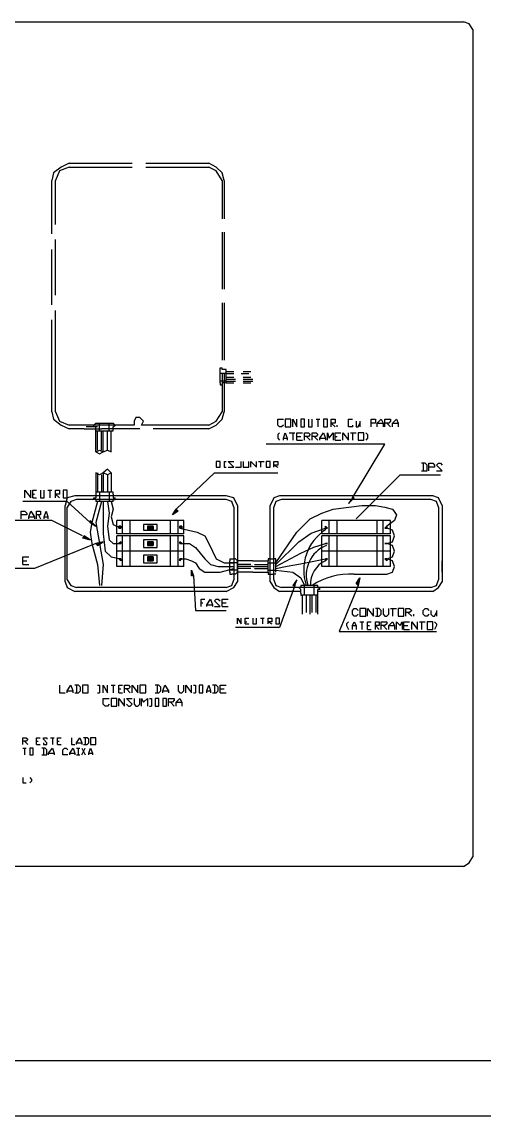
# Model space of a CAD drawing. Header units: millimetres. Extents: x 3453 to 3750, y 2320 to 2530.
# Drawn here: x 3563 to 3621.6, y 2320.1 to 2458.8 of the extents above; entities that cross this region are included whole.
import ezdxf

# ---------------------------------------------------------------- set-up
doc = ezdxf.new("R2010")
doc.units = ezdxf.units.MM

msp = doc.modelspace()

# ---------------------------------------------------------------- hatches: boundary and pattern name
at = {"true_color": 0x000007}
for points in [[(3604.89, 2398.46), (3604.41, 2397.74), (3605.13, 2398.46)], [(3582.8, 2396.78), (3582.08, 2396.3), (3582.56, 2397.01)], [(3571.65, 2395.33), (3572.37, 2394.85), (3571.65, 2395.57)], [(3575.53, 2394.85), (3575.3, 2394.85), (3575.3, 2394.6)], [(3575.53, 2394.85), (3575.53, 2394.6), (3575.3, 2394.6)], [(3579.66, 2394.85), (3578.93, 2394.85), (3578.93, 2394.36)], [(3579.66, 2394.85), (3579.66, 2394.36), (3578.93, 2394.36)], [(3583.28, 2394.85), (3583.04, 2394.85), (3583.04, 2394.6)], [(3583.28, 2394.85), (3583.28, 2394.6), (3583.04, 2394.6)], [(3601.73, 2394.6), (3601.48, 2394.85), (3601.48, 2394.6)], [(3609.26, 2394.85), (3609.26, 2394.6), (3609.01, 2394.6)], [(3570.68, 2393.4), (3571.65, 2393.13), (3570.92, 2393.63)], [(3572.61, 2392.4), (3573.33, 2392.88), (3572.37, 2392.65)], [(3575.53, 2392.88), (3575.53, 2392.65), (3575.3, 2392.65)], [(3579.66, 2392.88), (3578.93, 2392.88), (3578.93, 2392.4)], [(3579.66, 2392.88), (3579.66, 2392.4), (3578.93, 2392.4)], [(3583.28, 2392.65), (3583.04, 2392.88), (3583.04, 2392.65)], [(3575.53, 2390.72), (3575.53, 2390.48), (3575.3, 2390.72)], [(3579.66, 2390.96), (3578.93, 2390.96), (3578.93, 2390.48)], [(3579.66, 2390.96), (3579.66, 2390.48), (3578.93, 2390.48)], [(3583.28, 2390.72), (3583.04, 2390.72), (3583.04, 2390.48)], [(3601.73, 2390.72), (3601.48, 2390.72), (3601.48, 2390.48)], [(3609.26, 2390.72), (3609.26, 2390.48), (3609.01, 2390.72)], [(3584.51, 2388.55), (3584.51, 2389.27), (3584.75, 2388.55)], [(3568.73, 2388.03), (3568.69, 2388.03), (3568.69, 2388.01), (3568.73, 2388.01)], [(3590.3, 2387.8), (3590.27, 2387.8), (3590.27, 2387.76), (3590.3, 2387.76)], [(3594.91, 2388.03), (3594.89, 2388.03), (3594.89, 2388.01), (3594.91, 2388.01)], [(3597.59, 2387.34), (3597.86, 2388.07), (3597.36, 2387.34)], [(3605.36, 2387.58), (3605.85, 2388.3), (3605.61, 2387.34)], [(3616.28, 2387.8), (3616.25, 2387.8), (3616.25, 2387.76), (3616.28, 2387.76)]]:
    msp.add_hatch(color=7, dxfattribs=at).paths.add_polyline_path(points)

# ---------------------------------------------------------------- linework, layer by layer
msp.add_line((3605.11, 2388.78), (3609.26, 2388.78))
at = {"ltscale": 3}
for p, q in [((3743, 2327.07), (3478, 2327.07)), ((3750, 2320.07), (3453, 2320.07))]:
    msp.add_line(p, q, dxfattribs=at)
at = {"color": 7, "linetype": 'Continuous', "lineweight": -2, "true_color": 0x000007}
for points in [[(3481.62, 2458.8), (3618.96, 2458.8), (3618.96, 2458.8)], [(3620.16, 2457.83), (3619.68, 2458.56), (3618.96, 2458.8)], [(3620.16, 2457.83), (3620.16, 2352.93), (3620.16, 2352.93)], [(3569, 2440.87), (3568, 2440.38), (3567.03, 2439.66), (3566.8, 2438.7)], [(3569, 2440.38), (3567.76, 2439.9), (3567.28, 2438.7)], [(3569, 2440.87), (3576.98, 2440.87), (3576.98, 2440.87)], [(3569, 2440.38), (3576.98, 2440.38), (3576.98, 2440.38)], [(3578.7, 2440.87), (3586.68, 2440.87), (3586.68, 2440.87)], [(3578.7, 2440.38), (3586.68, 2440.38), (3586.68, 2440.38)], [(3588.65, 2438.7), (3588.4, 2439.66), (3587.65, 2440.38), (3586.68, 2440.87)], [(3588.4, 2438.7), (3587.65, 2439.9), (3586.68, 2440.38)], [(3566.8, 2431.92), (3566.8, 2438.7), (3566.8, 2438.7)], [(3567.28, 2433.12), (3567.28, 2438.7), (3567.28, 2438.7)], [(3588.4, 2438.7), (3588.4, 2433.84), (3588.4, 2433.84)], [(3588.65, 2438.7), (3588.65, 2433.84), (3588.65, 2433.84)], [(3588.4, 2432.15), (3588.4, 2424.89), (3588.4, 2424.89)], [(3588.65, 2432.15), (3588.65, 2424.89), (3588.65, 2424.89)], [(3567.28, 2424.14), (3567.28, 2431.19), (3567.28, 2431.19)], [(3566.8, 2422.94), (3566.8, 2429.95), (3566.8, 2429.95)], [(3567.28, 2416.64), (3567.28, 2422.21), (3567.28, 2422.21)], [(3588.4, 2423.17), (3588.4, 2415.91), (3588.4, 2415.91)], [(3588.65, 2423.17), (3588.65, 2415.91), (3588.65, 2415.91)], [(3566.8, 2414.22), (3566.8, 2421.01), (3566.8, 2421.01)], [(3567.28, 2409.37), (3567.28, 2416.64), (3567.28, 2416.64)], [(3566.8, 2409.37), (3566.8, 2414.22), (3566.8, 2414.22)], [(3588.13, 2414.71), (3588.13, 2414.94), (3588.13, 2414.94)], [(3588.13, 2414.94), (3588.4, 2414.94), (3588.4, 2414.94)], [(3588.13, 2413.02), (3588.13, 2414.71), (3588.13, 2414.71)], [(3588.88, 2414.22), (3588.13, 2414.22), (3588.13, 2414.22)], [(3588.4, 2414.71), (3588.4, 2414.94), (3588.4, 2414.94)], [(3588.88, 2414.71), (3588.4, 2414.71), (3588.4, 2414.71)], [(3588.4, 2414.22), (3588.4, 2409.37), (3588.4, 2409.37)], [(3588.65, 2414.22), (3588.65, 2409.37), (3588.65, 2409.37)], [(3588.88, 2413.02), (3588.88, 2414.71), (3588.88, 2414.71)], [(3588.88, 2414.46), (3589.85, 2414.46), (3589.85, 2414.46)], [(3588.88, 2414.46), (3589.85, 2414.46), (3589.85, 2414.46)], [(3588.88, 2414.22), (3589.85, 2414.22), (3589.85, 2414.22)], [(3590.81, 2414.22), (3591.78, 2414.22), (3591.78, 2414.22)], [(3591.05, 2414.46), (3592.01, 2414.46), (3592.01, 2414.46)], [(3591.05, 2414.46), (3591.78, 2414.46), (3591.78, 2414.46)], [(3588.88, 2413.26), (3588.13, 2413.26), (3588.13, 2413.26)], [(3588.13, 2413.02), (3588.13, 2412.78), (3588.13, 2412.78)], [(3588.13, 2412.78), (3588.4, 2412.78), (3588.4, 2412.78)], [(3588.4, 2413.02), (3588.4, 2412.78), (3588.4, 2412.78)], [(3588.88, 2413.02), (3588.4, 2413.02), (3588.4, 2413.02)], [(3588.88, 2413.74), (3589.85, 2413.74), (3589.85, 2413.74)], [(3588.88, 2413.49), (3590.1, 2413.49), (3590.1, 2413.49)], [(3588.88, 2413.26), (3590.1, 2413.26), (3590.1, 2413.26)], [(3588.88, 2413.02), (3589.85, 2413.02), (3589.85, 2413.02)], [(3591.05, 2413.74), (3592.01, 2413.74), (3592.01, 2413.74)], [(3591.05, 2413.49), (3592.26, 2413.49), (3592.26, 2413.49)], [(3591.05, 2413.26), (3592.26, 2413.26), (3592.26, 2413.26)], [(3591.05, 2413.02), (3592.01, 2413.02), (3592.01, 2413.02)], [(3566.8, 2409.37), (3567.03, 2408.41), (3568, 2407.68), (3569, 2407.2)], [(3567.28, 2409.37), (3567.76, 2408.16), (3569, 2407.68)], [(3578.18, 2407.68), (3578.43, 2408.16), (3577.95, 2408.64), (3577.46, 2408.64), (3577.22, 2408.16), (3577.22, 2407.68)], [(3586.68, 2407.2), (3587.65, 2407.68), (3588.4, 2408.41), (3588.65, 2409.37)], [(3586.68, 2407.68), (3587.65, 2408.16), (3588.4, 2409.37)], [(3596.15, 2407.68), (3595.91, 2407.44), (3595.66, 2407.44), (3595.43, 2407.68), (3595.43, 2408.41), (3596.15, 2408.41)], [(3597.36, 2407.44), (3597.36, 2408.41), (3597.86, 2407.44), (3597.86, 2408.41)], [(3598.35, 2407.44), (3598.83, 2407.44), (3598.83, 2408.41), (3598.35, 2408.41)], [(3598.35, 2408.41), (3598.35, 2407.44), (3598.35, 2407.44)], [(3599.31, 2408.41), (3599.31, 2407.44), (3599.8, 2407.44), (3599.8, 2408.41)], [(3600.28, 2408.41), (3600.76, 2408.41), (3600.76, 2408.41)], [(3600.51, 2408.41), (3600.51, 2407.44), (3600.51, 2407.44)], [(3602.21, 2407.44), (3602.21, 2408.41), (3602.72, 2408.41), (3602.72, 2407.93), (3602.21, 2407.93)], [(3604.89, 2407.68), (3604.89, 2407.44), (3604.41, 2407.44), (3604.41, 2408.41), (3604.89, 2408.41)], [(3607.29, 2407.44), (3607.29, 2408.41), (3607.81, 2408.41), (3607.81, 2407.93), (3607.29, 2407.93)], [(3608.05, 2407.44), (3608.05, 2407.93), (3608.53, 2408.41), (3608.78, 2407.93), (3608.78, 2407.44)], [(3609.01, 2407.44), (3609.01, 2408.41), (3609.74, 2408.41), (3609.74, 2408.16), (3609.5, 2407.93), (3609.01, 2407.93)], [(3609.98, 2407.44), (3609.98, 2407.93), (3610.46, 2408.41), (3610.71, 2407.93), (3610.71, 2407.44)], [(3577.22, 2407.68), (3569, 2407.68), (3569, 2407.68)], [(3570.92, 2407.2), (3569, 2407.2), (3569, 2407.2)], [(3570.92, 2407.2), (3573.1, 2407.2), (3573.1, 2407.2)], [(3572.61, 2407.44), (3571.16, 2407.44), (3571.16, 2407.44)], [(3572.37, 2407.93), (3572.13, 2407.68), (3572.13, 2407.68)], [(3572.13, 2407.68), (3572.13, 2407.69), (3572.13, 2407.69)], [(3572.13, 2407.44), (3572.13, 2407.68), (3572.13, 2407.68)], [(3572.37, 2407.44), (3572.13, 2407.44), (3572.13, 2407.44)], [(3572.37, 2407.93), (3574.57, 2407.93), (3574.57, 2407.93)], [(3572.37, 2406.96), (3572.37, 2407.44), (3572.37, 2407.44)], [(3572.37, 2404.28), (3572.37, 2406.96), (3572.37, 2406.96)], [(3572.37, 2406.96), (3574.33, 2406.96), (3574.33, 2406.96)], [(3572.61, 2404.52), (3572.61, 2406.96), (3572.61, 2406.96)], [(3572.85, 2406.96), (3572.85, 2407.93), (3572.85, 2407.93)], [(3577.95, 2407.2), (3573.1, 2407.2), (3573.1, 2407.2)], [(3573.1, 2404.52), (3573.1, 2406.96), (3573.1, 2406.96)], [(3573.33, 2404.28), (3573.33, 2406.96), (3573.33, 2406.96)], [(3573.85, 2404.52), (3573.85, 2406.96), (3573.85, 2406.96)], [(3574.08, 2406.96), (3574.08, 2407.93), (3574.08, 2407.93)], [(3574.33, 2404.28), (3574.33, 2406.96), (3574.33, 2406.96)], [(3574.33, 2404.52), (3574.33, 2406.96), (3574.33, 2406.96)], [(3574.33, 2406.96), (3574.57, 2406.96), (3574.57, 2406.96)], [(3574.57, 2407.93), (3574.81, 2407.68), (3574.81, 2407.68)], [(3574.57, 2407.44), (3574.81, 2407.68), (3574.81, 2407.68)], [(3574.57, 2406.96), (3574.57, 2407.44), (3574.57, 2407.44)], [(3574.81, 2407.68), (3574.81, 2407.69), (3574.81, 2407.69)], [(3586.68, 2407.68), (3578.18, 2407.68), (3578.18, 2407.68)], [(3584.51, 2407.2), (3579.66, 2407.2), (3579.66, 2407.2)], [(3586.68, 2407.2), (3584.51, 2407.2), (3584.51, 2407.2)], [(3602.21, 2407.93), (3602.72, 2407.44), (3602.72, 2407.44)], [(3602.96, 2407.44), (3602.96, 2407.68), (3602.96, 2407.68)], [(3605.36, 2408.16), (3605.36, 2407.44), (3605.61, 2407.44), (3605.85, 2407.93)], [(3605.85, 2408.16), (3605.85, 2407.44), (3605.85, 2407.44)], [(3608.05, 2407.93), (3608.78, 2407.93), (3608.78, 2407.93)], [(3609.26, 2407.93), (3609.74, 2407.44), (3609.74, 2407.44)], [(3609.98, 2407.93), (3610.71, 2407.93), (3610.71, 2407.93)], [(3595.66, 2406.71), (3595.43, 2406.48), (3595.43, 2406), (3595.66, 2405.76)], [(3596.15, 2405.76), (3596.15, 2406), (3596.39, 2406.71), (3596.63, 2406), (3596.63, 2405.76)], [(3596.15, 2406), (3596.63, 2406), (3596.63, 2406)], [(3596.88, 2406.71), (3597.59, 2406.71), (3597.59, 2406.71)], [(3597.36, 2406.71), (3597.36, 2405.76), (3597.36, 2405.76)], [(3597.86, 2405.76), (3597.86, 2406.71), (3598.58, 2406.71)], [(3597.86, 2406.24), (3598.35, 2406.24), (3598.35, 2406.24)], [(3597.86, 2405.76), (3598.58, 2405.76), (3598.58, 2405.76)], [(3598.83, 2405.76), (3598.83, 2406.71), (3599.31, 2406.71), (3599.55, 2406.48), (3599.56, 2406.48), (3599.31, 2406.24), (3598.83, 2406.24)], [(3599.07, 2406.24), (3599.55, 2405.76), (3599.55, 2405.76)], [(3599.8, 2405.76), (3599.8, 2406.71), (3600.28, 2406.71), (3600.51, 2406.48), (3600.51, 2406.48), (3600.28, 2406.24), (3599.8, 2406.24)], [(3600.03, 2406.24), (3600.51, 2405.76), (3600.51, 2405.76)], [(3600.76, 2405.76), (3600.76, 2406), (3601.24, 2406.71), (3601.48, 2406), (3601.48, 2405.76)], [(3600.76, 2406), (3601.48, 2406), (3601.48, 2406)], [(3601.73, 2405.76), (3601.73, 2406.71), (3601.96, 2406), (3602.44, 2406.71), (3602.44, 2405.76)], [(3602.72, 2405.76), (3602.72, 2406.71), (3603.44, 2406.71)], [(3602.72, 2406.24), (3602.96, 2406.24), (3602.96, 2406.24)], [(3602.72, 2405.76), (3603.44, 2405.76), (3603.44, 2405.76)], [(3603.68, 2405.76), (3603.68, 2406.71), (3604.41, 2405.76), (3604.41, 2406.71)], [(3604.65, 2406.71), (3605.36, 2406.71), (3605.36, 2406.71)], [(3604.89, 2406.71), (3604.89, 2405.76), (3604.89, 2405.76)], [(3606.58, 2406.71), (3606.81, 2406.48), (3606.81, 2406), (3606.58, 2405.76)], [(3572.37, 2404.28), (3572.85, 2404.52), (3573.33, 2404.28)], [(3572.37, 2404.28), (3572.85, 2404.04), (3573.33, 2404.28)], [(3573.33, 2404.28), (3573.85, 2404.52), (3574.33, 2404.28)], [(3604.89, 2398.46), (3609.01, 2405.24), (3593.98, 2405.24)], [(3587.65, 2402.35), (3588.13, 2402.35), (3588.13, 2403.08), (3587.65, 2403.08)], [(3587.65, 2403.08), (3587.65, 2402.35), (3587.65, 2402.35)], [(3588.65, 2403.08), (3588.88, 2403.08), (3588.88, 2403.08)], [(3588.65, 2403.08), (3588.65, 2402.35), (3588.65, 2402.35)], [(3589.13, 2402.35), (3589.85, 2402.35), (3589.13, 2403.08), (3589.85, 2403.08)], [(3590.1, 2402.35), (3590.81, 2402.35), (3590.81, 2403.08)], [(3591.05, 2403.08), (3591.05, 2402.35), (3591.78, 2402.35), (3591.78, 2403.08)], [(3592.01, 2402.35), (3592.01, 2403.08), (3592.74, 2402.35), (3592.74, 2403.08)], [(3593.01, 2403.08), (3593.73, 2403.08), (3593.73, 2403.08)], [(3593.25, 2403.08), (3593.25, 2402.35), (3593.25, 2402.35)], [(3594.95, 2402.35), (3594.95, 2403.08), (3595.43, 2403.08), (3595.43, 2402.59), (3594.95, 2402.59)], [(3613.63, 2401.86), (3614.35, 2401.86), (3614.35, 2402.59), (3614.11, 2402.83), (3613.63, 2402.83)], [(3613.86, 2402.83), (3613.86, 2401.86), (3613.86, 2401.86)], [(3614.59, 2401.86), (3614.59, 2402.83), (3615.08, 2402.83), (3615.31, 2402.59), (3615.31, 2402.35), (3614.59, 2402.35)], [(3615.56, 2401.86), (3616.28, 2401.86), (3615.56, 2402.59), (3615.79, 2402.83), (3616.04, 2402.83), (3616.28, 2402.59)], [(3572.37, 2401.63), (3572.37, 2399.18), (3572.37, 2399.18)], [(3573.33, 2401.63), (3572.85, 2401.38), (3572.37, 2401.63)], [(3572.61, 2401.63), (3572.61, 2399.18), (3572.61, 2399.18)], [(3573.1, 2401.38), (3573.1, 2399.18), (3573.1, 2399.18)], [(3574.33, 2401.63), (3573.85, 2402.11), (3573.33, 2401.63)], [(3573.33, 2401.63), (3573.33, 2399.18), (3573.33, 2399.18)], [(3574.33, 2401.63), (3573.85, 2401.38), (3573.33, 2401.63)], [(3573.85, 2401.38), (3573.85, 2399.18), (3573.85, 2399.18)], [(3574.33, 2401.63), (3574.33, 2399.18), (3574.33, 2399.18)], [(3574.33, 2401.63), (3574.33, 2399.18), (3574.33, 2399.18)], [(3582.56, 2397.01), (3587.41, 2401.63), (3595.43, 2401.63)], [(3588.65, 2402.35), (3588.88, 2402.35), (3588.88, 2402.35)], [(3594.95, 2402.59), (3595.43, 2402.35), (3595.43, 2402.35)], [(3606.09, 2396.53), (3610.94, 2401.38), (3616.04, 2401.38)], [(3563.38, 2398.46), (3563.38, 2399.43), (3564.14, 2398.46), (3564.14, 2399.43)], [(3564.38, 2398.46), (3564.38, 2399.43), (3564.87, 2399.43)], [(3564.38, 2398.94), (3564.62, 2398.94), (3564.62, 2398.94)], [(3565.35, 2399.43), (3565.35, 2398.46), (3565.83, 2398.46), (3565.83, 2399.43)], [(3566.31, 2399.43), (3566.8, 2399.43), (3566.8, 2399.43)], [(3566.55, 2399.43), (3566.55, 2398.46), (3566.55, 2398.46)], [(3567.28, 2398.46), (3567.28, 2399.43), (3567.76, 2399.43), (3567.76, 2399.18), (3567.76, 2398.94), (3567.28, 2398.94)], [(3567.28, 2398.94), (3567.76, 2398.46), (3567.76, 2398.46)], [(3569.72, 2398.71), (3568.73, 2398.46), (3568.48, 2397.5)], [(3588.88, 2398.71), (3569.72, 2398.71), (3569.72, 2398.71)], [(3574.33, 2399.18), (3572.37, 2399.18), (3572.37, 2399.18)], [(3572.37, 2399.18), (3572.37, 2398.94), (3572.37, 2398.94)], [(3572.37, 2398.94), (3572.37, 2398.46), (3572.37, 2398.46)], [(3572.85, 2399.18), (3572.85, 2397.98), (3572.85, 2397.98)], [(3574.08, 2399.18), (3574.08, 2397.98), (3574.08, 2397.98)], [(3574.57, 2398.94), (3574.57, 2399.18), (3574.33, 2399.18)], [(3574.57, 2398.94), (3574.57, 2398.46), (3574.57, 2398.46)], [(3590.33, 2397.5), (3589.85, 2398.46), (3588.88, 2398.71)], [(3595.66, 2398.71), (3594.95, 2398.46), (3594.46, 2397.5)], [(3615.08, 2398.71), (3595.66, 2398.71), (3595.66, 2398.71)], [(3616.28, 2397.5), (3615.79, 2398.46), (3615.08, 2398.71)], [(3571.65, 2395.33), (3568.73, 2397.98), (3563.15, 2397.98)], [(3564.38, 2398.46), (3564.87, 2398.46), (3564.87, 2398.46)], [(3568.48, 2387.82), (3568.48, 2397.5), (3568.48, 2397.5)], [(3569.95, 2398.23), (3569.23, 2397.98), (3568.73, 2397.26)], [(3568.73, 2388.07), (3568.73, 2397.26), (3568.73, 2397.26)], [(3588.88, 2398.23), (3569.95, 2398.23), (3569.95, 2398.23)], [(3572.61, 2397.98), (3571.88, 2395.33), (3571.65, 2394.12), (3571.88, 2392.65), (3572.61, 2390), (3572.85, 2387.34)], [(3572.13, 2398.23), (3572.13, 2398.46), (3572.13, 2398.46)], [(3572.13, 2398.46), (3572.37, 2398.46), (3572.37, 2398.46)], [(3572.37, 2398.23), (3572.13, 2398.23), (3572.13, 2398.23)], [(3572.37, 2398.23), (3572.37, 2397.98), (3572.37, 2397.98)], [(3573.1, 2397.98), (3572.37, 2395.33), (3572.85, 2392.65), (3573.33, 2390), (3573.1, 2387.34)], [(3574.57, 2397.98), (3572.37, 2397.98), (3572.37, 2397.98)], [(3573.33, 2397.98), (3573.33, 2393.88), (3573.58, 2391.68), (3574.33, 2390.96), (3575.53, 2390.72)], [(3573.85, 2397.98), (3574.08, 2396.53), (3573.85, 2394.85), (3574.08, 2393.13), (3574.57, 2392.65), (3575.53, 2392.65)], [(3574.33, 2397.98), (3574.57, 2397.01), (3574.33, 2396.05), (3574.57, 2395.08), (3575.53, 2394.6)], [(3574.57, 2398.46), (3574.81, 2398.46), (3574.81, 2398.46)], [(3574.57, 2398.23), (3574.81, 2398.23), (3574.81, 2398.23)], [(3574.57, 2397.98), (3574.57, 2398.23), (3574.57, 2398.23)], [(3574.81, 2398.23), (3574.81, 2398.46), (3574.81, 2398.46)], [(3589.85, 2397.26), (3589.61, 2397.98), (3588.88, 2398.23)], [(3589.85, 2397.26), (3589.85, 2388.07), (3589.85, 2388.07)], [(3590.33, 2397.5), (3590.33, 2387.82), (3590.33, 2387.82)], [(3594.46, 2387.82), (3594.46, 2397.5), (3594.46, 2397.5)], [(3595.91, 2398.23), (3595.18, 2397.98), (3594.95, 2397.26)], [(3594.95, 2388.07), (3594.95, 2397.26), (3594.95, 2397.26)], [(3595.18, 2390.23), (3597.86, 2394.12), (3599.55, 2395.81), (3601, 2396.53), (3602.44, 2397.01), (3606.09, 2397.5), (3607.81, 2397.5), (3609.01, 2397.26), (3609.98, 2397.01), (3610.46, 2396.3), (3610.23, 2395.57), (3609.26, 2394.85)], [(3614.83, 2398.23), (3595.91, 2398.23), (3595.91, 2398.23)], [(3615.79, 2397.26), (3615.56, 2397.98), (3614.83, 2398.23)], [(3615.79, 2397.26), (3615.79, 2388.07), (3615.79, 2388.07)], [(3616.28, 2397.5), (3616.28, 2387.82), (3616.28, 2387.82)], [(3562.9, 2395.81), (3562.9, 2396.78), (3563.38, 2396.78), (3563.63, 2396.53), (3563.63, 2396.3), (3562.9, 2396.3)], [(3563.87, 2395.81), (3563.87, 2396.05), (3564.14, 2396.78), (3564.62, 2396.05), (3564.62, 2395.81)], [(3563.87, 2396.05), (3564.62, 2396.05), (3564.62, 2396.05)], [(3564.87, 2395.81), (3564.87, 2396.78), (3565.35, 2396.78), (3565.35, 2396.3), (3564.87, 2396.3)], [(3565.1, 2396.3), (3565.35, 2395.81), (3565.35, 2395.81)], [(3565.83, 2395.81), (3565.83, 2396.05), (3566.07, 2396.78), (3566.31, 2396.05), (3566.31, 2395.81)], [(3565.83, 2396.05), (3566.31, 2396.05), (3566.31, 2396.05)], [(3570.68, 2393.63), (3566.8, 2395.57), (3551.75, 2395.57)], [(3583.55, 2395.57), (3575.05, 2395.57), (3575.05, 2395.57)], [(3575.05, 2393.88), (3575.05, 2395.57), (3575.05, 2395.57)], [(3575.78, 2393.88), (3575.78, 2395.57), (3575.78, 2395.57)], [(3576.73, 2393.88), (3576.73, 2395.57), (3576.73, 2395.57)], [(3581.83, 2393.88), (3581.83, 2395.57), (3581.83, 2395.57)], [(3582.8, 2393.88), (3582.8, 2395.57), (3582.8, 2395.57)], [(3583.04, 2394.6), (3585.23, 2394.12), (3586.2, 2393.63), (3586.68, 2392.65), (3587.16, 2391.68), (3587.65, 2390.72), (3588.65, 2390.23), (3589.85, 2390.23)], [(3583.55, 2393.88), (3583.55, 2395.57), (3583.55, 2395.57)], [(3595.18, 2390), (3598.11, 2392.88), (3599.65, 2393.97), (3601.48, 2394.6)], [(3609.74, 2395.57), (3601, 2395.57), (3601, 2395.57)], [(3601, 2393.88), (3601, 2395.57), (3601, 2395.57)], [(3601.96, 2393.88), (3601.96, 2395.57), (3601.96, 2395.57)], [(3602.96, 2393.88), (3602.96, 2395.57), (3602.96, 2395.57)], [(3608.05, 2393.88), (3608.05, 2395.57), (3608.05, 2395.57)], [(3608.78, 2393.88), (3608.78, 2395.57), (3608.78, 2395.57)], [(3609.26, 2392.65), (3609.98, 2392.88), (3610.23, 2393.63), (3609.98, 2394.36), (3609.26, 2394.6)], [(3609.74, 2393.88), (3609.74, 2395.57), (3609.74, 2395.57)], [(3583.55, 2393.88), (3575.05, 2393.88), (3575.05, 2393.88)], [(3583.55, 2393.63), (3575.05, 2393.63), (3575.05, 2393.63)], [(3575.05, 2391.68), (3575.05, 2393.63), (3575.05, 2393.63)], [(3575.78, 2391.68), (3575.78, 2393.63), (3575.78, 2393.63)], [(3576.73, 2391.68), (3576.73, 2393.63), (3576.73, 2393.63)], [(3581.83, 2391.68), (3581.83, 2393.63), (3581.83, 2393.63)], [(3582.8, 2391.68), (3582.8, 2393.63), (3582.8, 2393.63)], [(3583.55, 2391.68), (3583.55, 2393.63), (3583.55, 2393.63)], [(3609.74, 2393.88), (3601, 2393.88), (3601, 2393.88)], [(3609.74, 2393.63), (3601, 2393.63), (3601, 2393.63)], [(3601, 2391.68), (3601, 2393.63), (3601, 2393.63)], [(3601.96, 2391.68), (3601.96, 2393.63), (3601.96, 2393.63)], [(3602.96, 2391.68), (3602.96, 2393.63), (3602.96, 2393.63)], [(3608.05, 2391.68), (3608.05, 2393.63), (3608.05, 2393.63)], [(3608.78, 2391.68), (3608.78, 2393.63), (3608.78, 2393.63)], [(3609.74, 2391.68), (3609.74, 2393.63), (3609.74, 2393.63)], [(3572.37, 2392.65), (3564.62, 2389.51), (3560.02, 2389.51)], [(3583.55, 2391.68), (3575.05, 2391.68), (3575.05, 2391.68)], [(3583.55, 2391.68), (3575.05, 2391.68), (3575.05, 2391.68)], [(3575.05, 2389.75), (3575.05, 2391.68), (3575.05, 2391.68)], [(3575.78, 2389.75), (3575.78, 2391.68), (3575.78, 2391.68)], [(3576.73, 2389.75), (3576.73, 2391.68), (3576.73, 2391.68)], [(3581.83, 2389.75), (3581.83, 2391.68), (3581.83, 2391.68)], [(3582.8, 2389.75), (3582.8, 2391.68), (3582.8, 2391.68)], [(3583.04, 2392.65), (3584.27, 2392.65), (3585, 2392.16), (3586.2, 2390.72), (3586.93, 2390), (3587.89, 2389.75), (3589.85, 2389.75)], [(3583.55, 2389.75), (3583.55, 2391.68), (3583.55, 2391.68)], [(3595.18, 2389.75), (3598.35, 2391.45), (3600, 2392.2), (3601.48, 2392.65)], [(3609.74, 2391.68), (3601, 2391.68), (3601, 2391.68)], [(3609.74, 2391.68), (3601, 2391.68), (3601, 2391.68)], [(3601, 2389.75), (3601, 2391.68), (3601, 2391.68)], [(3601.96, 2389.75), (3601.96, 2391.68), (3601.96, 2391.68)], [(3602.96, 2389.75), (3602.96, 2391.68), (3602.96, 2391.68)], [(3608.05, 2389.75), (3608.05, 2391.68), (3608.05, 2391.68)], [(3608.78, 2389.75), (3608.78, 2391.68), (3608.78, 2391.68)], [(3609.26, 2390.72), (3609.98, 2390.96), (3610.23, 2391.68), (3609.98, 2392.4), (3609.26, 2392.65)], [(3609.74, 2389.75), (3609.74, 2391.68), (3609.74, 2391.68)], [(3563.15, 2390), (3563.15, 2390.96), (3563.87, 2390.96)], [(3563.15, 2390.48), (3563.63, 2390.48), (3563.63, 2390.48)], [(3583.04, 2390.72), (3583.8, 2390.72), (3584.51, 2390.48), (3585, 2390.23), (3585.48, 2389.51), (3586.2, 2389.03), (3588.13, 2389.03), (3589.85, 2389.51)], [(3589.37, 2390.72), (3589.61, 2390.72), (3589.61, 2390.72)], [(3589.37, 2390.72), (3589.37, 2390.48), (3589.37, 2390.48)], [(3589.37, 2389.03), (3589.37, 2390.48), (3589.37, 2390.48)], [(3590.33, 2390.23), (3589.37, 2390.23), (3589.37, 2390.23)], [(3589.61, 2390.72), (3589.85, 2390.72), (3589.85, 2390.72)], [(3590.1, 2390.72), (3589.85, 2390.72), (3589.85, 2390.72)], [(3590.33, 2390.48), (3590.1, 2390.72), (3590.1, 2390.72)], [(3592.26, 2390.48), (3590.33, 2390.48), (3590.33, 2390.48)], [(3592.26, 2390.48), (3590.33, 2390.48), (3590.33, 2390.48)], [(3590.33, 2389.03), (3590.33, 2390.48), (3590.33, 2390.48)], [(3592.26, 2390.48), (3594.22, 2390.48), (3594.22, 2390.48)], [(3592.26, 2390.48), (3594.22, 2390.48), (3594.22, 2390.48)], [(3594.46, 2390.72), (3594.22, 2390.72), (3594.22, 2390.48)], [(3594.22, 2389.03), (3594.22, 2390.48), (3594.22, 2390.48)], [(3594.22, 2390.23), (3595.18, 2390.23), (3595.18, 2390.23)], [(3594.46, 2390.72), (3594.7, 2390.72), (3594.7, 2390.72)], [(3594.7, 2390.72), (3594.95, 2390.72), (3594.95, 2390.72)], [(3595.18, 2390.72), (3594.95, 2390.72), (3594.95, 2390.72)], [(3595.18, 2390.48), (3595.18, 2390.72), (3595.18, 2390.72)], [(3595.18, 2389.51), (3596.63, 2389.81), (3598.32, 2390.08), (3601.48, 2390.72)], [(3595.18, 2389.03), (3595.18, 2390.48), (3595.18, 2390.48)], [(3609.26, 2388.78), (3609.98, 2389.03), (3610.23, 2389.75), (3609.98, 2390.47), (3609.26, 2390.72)], [(3616.28, 2389.03), (3616.28, 2390.48), (3616.28, 2390.48)], [(3563.15, 2390), (3563.87, 2390), (3563.87, 2390)], [(3583.55, 2389.75), (3575.05, 2389.75), (3575.05, 2389.75)], [(3590.33, 2389.27), (3589.37, 2389.27), (3589.37, 2389.27)], [(3589.37, 2389.03), (3589.37, 2388.78), (3589.37, 2388.78)], [(3590.1, 2388.78), (3590.1, 2388.78), (3590.33, 2389.03)], [(3592.01, 2390), (3590.33, 2390), (3590.33, 2390)], [(3592.26, 2389.75), (3590.33, 2389.75), (3590.33, 2389.75)], [(3592.01, 2389.51), (3590.33, 2389.51), (3590.33, 2389.51)], [(3592.26, 2389.03), (3590.33, 2389.03), (3590.33, 2389.03)], [(3592.01, 2389.03), (3590.33, 2389.03), (3590.33, 2389.03)], [(3592.26, 2389.75), (3594.22, 2389.75), (3594.22, 2389.75)], [(3592.26, 2389.03), (3594.22, 2389.03), (3594.22, 2389.03)], [(3592.26, 2389.03), (3594.22, 2389.03), (3594.22, 2389.03)], [(3592.5, 2390), (3594.22, 2390), (3594.22, 2390)], [(3592.5, 2389.51), (3594.22, 2389.51), (3594.22, 2389.51)], [(3594.22, 2389.27), (3595.18, 2389.27), (3595.18, 2389.27)], [(3594.22, 2389.03), (3594.22, 2388.78), (3594.46, 2388.78)], [(3595.18, 2389.27), (3597.36, 2389.03), (3598.35, 2388.3), (3598.83, 2387.34)], [(3609.74, 2389.75), (3601, 2389.75), (3601, 2389.75)], [(3568.48, 2387.82), (3568.73, 2387.07), (3569.72, 2386.58)], [(3568.73, 2388.07), (3569.23, 2387.34), (3569.95, 2387.07)], [(3584.75, 2388.55), (3585, 2384.18), (3588.88, 2384.18)], [(3588.88, 2387.07), (3589.61, 2387.34), (3589.85, 2388.07)], [(3588.88, 2386.58), (3589.85, 2387.07), (3590.33, 2387.82)], [(3589.37, 2388.78), (3589.61, 2388.78), (3589.61, 2388.78)], [(3589.85, 2388.78), (3589.61, 2388.78), (3589.61, 2388.78)], [(3590.1, 2388.78), (3589.85, 2388.78), (3589.85, 2388.78)], [(3594.46, 2388.78), (3594.7, 2388.78), (3594.7, 2388.78)], [(3594.46, 2387.82), (3594.95, 2387.07), (3595.66, 2386.58)], [(3594.7, 2388.78), (3594.95, 2388.78), (3594.95, 2388.78)], [(3595.18, 2388.78), (3594.95, 2388.78), (3594.95, 2388.78)], [(3594.95, 2388.07), (3595.18, 2387.34), (3595.91, 2387.07)], [(3614.83, 2387.07), (3615.56, 2387.34), (3615.79, 2388.07)], [(3615.08, 2386.58), (3615.79, 2387.07), (3616.28, 2387.82)], [(3574.57, 2386.58), (3569.72, 2386.58), (3569.72, 2386.58)], [(3588.88, 2387.07), (3569.95, 2387.07), (3569.95, 2387.07)], [(3588.88, 2386.58), (3574.57, 2386.58), (3574.57, 2386.58)], [(3597.59, 2387.34), (3595.66, 2382), (3590.1, 2382)], [(3598.35, 2386.58), (3595.66, 2386.58), (3595.66, 2386.58)], [(3614.83, 2387.07), (3595.91, 2387.07), (3595.91, 2387.07)], [(3598.11, 2387.07), (3598.11, 2387.08), (3598.11, 2387.08)], [(3598.35, 2386.83), (3598.11, 2387.07), (3598.11, 2387.07)], [(3598.35, 2387.07), (3598.11, 2387.07), (3598.11, 2387.07)], [(3598.35, 2387.34), (3598.35, 2387.07), (3598.35, 2387.07)], [(3600.51, 2387.34), (3598.35, 2387.34), (3598.35, 2387.34)], [(3598.35, 2386.35), (3598.35, 2386.83), (3598.35, 2386.83)], [(3598.35, 2386.35), (3598.35, 2386.1), (3598.58, 2386.1)], [(3598.58, 2383.7), (3598.58, 2386.1), (3598.58, 2386.1)], [(3598.58, 2383.7), (3598.58, 2386.1), (3598.58, 2386.1)], [(3600.51, 2386.1), (3598.58, 2386.1), (3598.58, 2386.1)], [(3598.83, 2386.1), (3598.83, 2387.34), (3598.83, 2387.34)], [(3599.07, 2383.93), (3599.07, 2386.1), (3599.07, 2386.1)], [(3599.55, 2383.7), (3599.55, 2386.1), (3599.55, 2386.1)], [(3599.8, 2383.93), (3599.8, 2386.1), (3599.8, 2386.1)], [(3600.03, 2386.1), (3600.03, 2387.34), (3600.03, 2387.34)], [(3600.28, 2383.93), (3600.28, 2386.1), (3600.28, 2386.1)], [(3600.51, 2387.07), (3600.51, 2387.34), (3600.51, 2387.34)], [(3600.51, 2387.07), (3600.76, 2387.07), (3600.76, 2387.07)], [(3600.51, 2386.35), (3600.51, 2386.83), (3600.51, 2386.83)], [(3600.76, 2386.83), (3600.51, 2386.83), (3600.51, 2386.83)], [(3615.08, 2386.58), (3600.51, 2386.58), (3600.51, 2386.58)], [(3600.51, 2386.1), (3600.51, 2386.35), (3600.51, 2386.35)], [(3600.51, 2383.7), (3600.51, 2386.1), (3600.51, 2386.1)], [(3600.76, 2387.07), (3600.76, 2387.08), (3600.76, 2387.08)], [(3600.76, 2386.83), (3600.76, 2387.07), (3600.76, 2387.07)], [(3605.61, 2387.34), (3603.2, 2381.52), (3615.56, 2381.52)], [(3585.72, 2384.66), (3585.72, 2385.62), (3586.2, 2385.62)], [(3585.72, 2385.15), (3585.96, 2385.15), (3585.96, 2385.15)], [(3586.45, 2384.66), (3586.45, 2384.9), (3586.93, 2385.62), (3587.16, 2384.9), (3587.16, 2384.66)], [(3586.45, 2384.9), (3587.16, 2384.9), (3587.16, 2384.9)], [(3587.41, 2384.66), (3588.13, 2384.66), (3587.41, 2385.38), (3587.65, 2385.62), (3587.89, 2385.62), (3588.13, 2385.38)], [(3588.4, 2384.66), (3588.4, 2385.62), (3589.13, 2385.62)], [(3588.4, 2385.15), (3588.88, 2385.15), (3588.88, 2385.15)], [(3588.4, 2384.66), (3589.13, 2384.66), (3589.13, 2384.66)], [(3605.61, 2383.7), (3605.36, 2383.45), (3605.13, 2383.45), (3604.89, 2383.7), (3604.89, 2384.18), (3605.13, 2384.42), (3605.36, 2384.42), (3605.61, 2384.18)], [(3606.81, 2383.45), (3606.81, 2384.42), (3607.57, 2383.45), (3607.57, 2384.42)], [(3607.81, 2383.45), (3608.3, 2383.45), (3608.53, 2383.7), (3608.53, 2384.18), (3608.3, 2384.42), (3607.81, 2384.42)], [(3608.05, 2384.42), (3608.05, 2383.45), (3608.05, 2383.45)], [(3608.78, 2384.42), (3608.78, 2383.7), (3609.01, 2383.45), (3609.26, 2383.45), (3609.5, 2383.7), (3609.5, 2384.42)], [(3609.74, 2384.42), (3610.46, 2384.42), (3610.46, 2384.42)], [(3609.98, 2384.42), (3609.98, 2383.45), (3609.98, 2383.45)], [(3611.67, 2383.45), (3611.67, 2384.42), (3612.14, 2384.42), (3612.43, 2384.18), (3612.43, 2384.18), (3612.14, 2383.93), (3611.67, 2383.93)], [(3611.91, 2383.93), (3612.43, 2383.45), (3612.43, 2383.45)], [(3612.66, 2383.45), (3612.66, 2383.7), (3612.66, 2383.7)], [(3614.59, 2383.7), (3614.35, 2383.45), (3614.11, 2383.45), (3613.86, 2383.7), (3613.86, 2384.18), (3614.11, 2384.42), (3614.35, 2384.42), (3614.59, 2384.18)], [(3614.83, 2384.18), (3614.83, 2383.7), (3615.08, 2383.45), (3615.31, 2383.45), (3615.56, 2383.93)], [(3615.56, 2384.18), (3615.56, 2383.45), (3615.56, 2383.45)], [(3590.33, 2382.49), (3590.33, 2383.22), (3590.81, 2382.49), (3590.81, 2383.22)], [(3591.3, 2382.49), (3591.3, 2383.22), (3591.78, 2383.22)], [(3591.3, 2382.73), (3591.53, 2382.73), (3591.53, 2382.73)], [(3591.3, 2382.49), (3591.78, 2382.49), (3591.78, 2382.49)], [(3592.26, 2383.22), (3592.26, 2382.49), (3592.74, 2382.49), (3592.74, 2383.22)], [(3593.25, 2383.22), (3593.73, 2383.22), (3593.73, 2383.22)], [(3593.5, 2383.22), (3593.5, 2382.49), (3593.5, 2382.49)], [(3594.22, 2382.49), (3594.22, 2383.22), (3594.7, 2383.22), (3594.7, 2382.73), (3594.22, 2382.73)], [(3594.22, 2382.73), (3594.7, 2382.49), (3594.7, 2382.49)], [(3604.41, 2382.73), (3604.16, 2382.49), (3604.16, 2382.25), (3604.41, 2381.77)], [(3604.89, 2381.77), (3604.89, 2382.25), (3605.13, 2382.73), (3605.36, 2382.25), (3605.36, 2381.77)], [(3604.89, 2382.25), (3605.36, 2382.25), (3605.36, 2382.25)], [(3605.85, 2382.73), (3606.33, 2382.73), (3606.33, 2382.73)], [(3606.09, 2382.73), (3606.09, 2381.77), (3606.09, 2381.77)], [(3606.81, 2381.77), (3606.81, 2382.73), (3607.29, 2382.73)], [(3606.81, 2382.25), (3607.06, 2382.25), (3607.06, 2382.25)], [(3607.81, 2381.77), (3607.81, 2382.73), (3608.3, 2382.73), (3608.3, 2382.25), (3607.81, 2382.25)], [(3607.81, 2382.25), (3608.3, 2381.77), (3608.3, 2381.77)], [(3608.53, 2381.77), (3608.53, 2382.73), (3609.26, 2382.73), (3609.26, 2382.49), (3609.01, 2382.25), (3608.53, 2382.25)], [(3608.78, 2382.25), (3609.26, 2381.77), (3609.26, 2381.77)], [(3609.5, 2381.77), (3609.5, 2382.25), (3609.98, 2382.73), (3610.23, 2382.25), (3610.23, 2381.77)], [(3609.5, 2382.25), (3610.23, 2382.25), (3610.23, 2382.25)], [(3610.46, 2381.77), (3610.46, 2382.73), (3610.94, 2382.25), (3611.19, 2382.73), (3611.19, 2381.77)], [(3611.43, 2381.77), (3611.43, 2382.73), (3612.14, 2382.73)], [(3611.43, 2382.25), (3611.91, 2382.25), (3611.91, 2382.25)], [(3612.43, 2381.77), (3612.43, 2382.73), (3613.15, 2381.77), (3613.15, 2382.73)], [(3613.38, 2382.73), (3614.11, 2382.73), (3614.11, 2382.73)], [(3613.63, 2382.73), (3613.63, 2381.77), (3613.63, 2381.77)], [(3615.31, 2382.73), (3615.56, 2382.49), (3615.56, 2382.25), (3615.31, 2381.77)], [(3606.81, 2381.77), (3607.29, 2381.77), (3607.29, 2381.77)], [(3611.43, 2381.77), (3612.14, 2381.77), (3612.14, 2381.77)], [(3567.76, 2374.72), (3567.76, 2373.75), (3568.48, 2373.75)], [(3568.73, 2373.75), (3568.73, 2373.99), (3569.23, 2374.72), (3569.48, 2373.99), (3569.48, 2373.75)], [(3568.73, 2373.99), (3569.48, 2373.99), (3569.48, 2373.99)], [(3569.72, 2373.75), (3570.2, 2373.75), (3570.44, 2373.99), (3570.44, 2374.47), (3570.2, 2374.72), (3569.72, 2374.72)], [(3569.95, 2374.72), (3569.95, 2373.75), (3569.95, 2373.75)], [(3572.61, 2374.72), (3572.85, 2374.72), (3572.85, 2374.72)], [(3572.61, 2373.75), (3572.85, 2373.75), (3572.85, 2373.75)], [(3572.85, 2374.72), (3572.85, 2373.75), (3572.85, 2373.75)], [(3573.33, 2373.75), (3573.33, 2374.72), (3573.85, 2373.75), (3573.85, 2374.72)], [(3574.33, 2374.72), (3574.81, 2374.72), (3574.81, 2374.72)], [(3574.57, 2374.72), (3574.57, 2373.75), (3574.57, 2373.75)], [(3575.3, 2373.75), (3575.3, 2374.72), (3575.78, 2374.72)], [(3575.3, 2374.23), (3575.53, 2374.23), (3575.53, 2374.23)], [(3575.3, 2373.75), (3575.78, 2373.75), (3575.78, 2373.75)], [(3576.02, 2373.75), (3576.02, 2374.72), (3576.5, 2374.72), (3576.73, 2374.47), (3576.75, 2374.47), (3576.5, 2374.23), (3576.02, 2374.23)], [(3576.26, 2374.23), (3576.73, 2373.75), (3576.73, 2373.75)], [(3576.98, 2373.75), (3576.98, 2374.72), (3577.7, 2373.75), (3577.7, 2374.72)], [(3579.9, 2373.75), (3580.38, 2373.75), (3580.63, 2373.99), (3580.63, 2374.47), (3580.38, 2374.72), (3579.9, 2374.72)], [(3580.15, 2374.72), (3580.15, 2373.75), (3580.15, 2373.75)], [(3580.87, 2373.75), (3580.87, 2373.99), (3581.11, 2374.72), (3581.6, 2373.99), (3581.6, 2373.75)], [(3580.87, 2373.99), (3581.6, 2373.99), (3581.6, 2373.99)], [(3582.8, 2374.72), (3582.8, 2373.99), (3583.04, 2373.75), (3583.28, 2373.75), (3583.55, 2373.99), (3583.55, 2374.72)], [(3583.8, 2373.75), (3583.8, 2374.72), (3584.51, 2373.75), (3584.51, 2374.72)], [(3584.75, 2374.72), (3585, 2374.72), (3585, 2374.72)], [(3584.75, 2373.75), (3585, 2373.75), (3585, 2373.75)], [(3585, 2374.72), (3585, 2373.75), (3585, 2373.75)], [(3585.48, 2373.75), (3585.96, 2373.75), (3585.96, 2374.72), (3585.48, 2374.72)], [(3585.48, 2374.72), (3585.48, 2373.75), (3585.48, 2373.75)], [(3586.45, 2373.75), (3586.45, 2373.99), (3586.68, 2374.72), (3586.93, 2373.99), (3586.93, 2373.75)], [(3586.45, 2373.99), (3586.93, 2373.99), (3586.93, 2373.99)], [(3587.16, 2373.75), (3587.65, 2373.75), (3587.89, 2373.99), (3587.89, 2374.47), (3587.65, 2374.72), (3587.16, 2374.72)], [(3587.41, 2374.72), (3587.41, 2373.75), (3587.41, 2373.75)], [(3588.13, 2373.75), (3588.13, 2374.72), (3588.88, 2374.72)], [(3588.13, 2374.23), (3588.65, 2374.23), (3588.65, 2374.23)], [(3588.13, 2373.75), (3588.88, 2373.75), (3588.88, 2373.75)], [(3574.08, 2372.3), (3573.85, 2372.06), (3573.58, 2372.06), (3573.33, 2372.3), (3573.33, 2373.02), (3574.08, 2373.02)], [(3575.3, 2372.06), (3575.3, 2373.02), (3576.02, 2372.06), (3576.02, 2373.02)], [(3576.26, 2372.3), (3576.5, 2372.06), (3576.73, 2372.06), (3576.98, 2372.3), (3576.26, 2373.02), (3576.98, 2373.02)], [(3577.22, 2373.02), (3577.22, 2372.3), (3577.46, 2372.06), (3577.7, 2372.06), (3577.95, 2372.3), (3577.95, 2373.02)], [(3578.18, 2372.06), (3578.18, 2373.02), (3578.43, 2372.54), (3578.93, 2373.02), (3578.93, 2372.06)], [(3579.18, 2373.02), (3579.42, 2373.02), (3579.42, 2373.02)], [(3579.42, 2373.02), (3579.42, 2372.06), (3579.42, 2372.06)], [(3579.9, 2372.06), (3580.38, 2372.06), (3580.38, 2373.02), (3579.9, 2373.02)], [(3579.9, 2373.02), (3579.9, 2372.06), (3579.9, 2372.06)], [(3581.6, 2372.06), (3581.6, 2373.02), (3582.31, 2373.02), (3582.31, 2372.79), (3582.08, 2372.54), (3581.6, 2372.54)], [(3581.83, 2372.54), (3582.31, 2372.06), (3582.31, 2372.06)], [(3582.56, 2372.06), (3582.56, 2372.54), (3583.04, 2373.02), (3583.28, 2372.54), (3583.28, 2372.06)], [(3582.56, 2372.54), (3583.28, 2372.54), (3583.28, 2372.54)], [(3579.18, 2372.06), (3579.42, 2372.06), (3579.42, 2372.06)], [(3563.12, 2367.17), (3563.12, 2368.05), (3563.56, 2368.05), (3563.77, 2367.84), (3563.78, 2367.84), (3563.56, 2367.61), (3563.12, 2367.61)], [(3564.87, 2367.17), (3564.87, 2368.05), (3565.31, 2368.05)], [(3565.75, 2367.4), (3565.75, 2367.17), (3566.19, 2367.17), (3566.19, 2367.4), (3565.75, 2367.84), (3565.75, 2368.05), (3566.19, 2368.05), (3566.19, 2367.84)], [(3566.63, 2368.05), (3567.09, 2368.05), (3567.09, 2368.05)], [(3566.88, 2368.05), (3566.88, 2367.17), (3566.88, 2367.17)], [(3567.53, 2367.17), (3567.53, 2368.05), (3567.97, 2368.05)], [(3569.28, 2368.05), (3569.28, 2367.17), (3569.72, 2367.17)], [(3569.94, 2367.17), (3569.94, 2367.4), (3570.37, 2368.05), (3570.6, 2367.4), (3570.6, 2367.17)], [(3570.81, 2367.17), (3571.28, 2367.17), (3571.5, 2367.4), (3571.5, 2367.84), (3571.28, 2368.05), (3570.81, 2368.05)], [(3571.04, 2368.05), (3571.04, 2367.17), (3571.04, 2367.17)], [(3563.12, 2366.73), (3563.56, 2366.73), (3563.56, 2366.73)], [(3563.33, 2367.61), (3563.77, 2367.17), (3563.77, 2367.17)], [(3563.33, 2366.73), (3563.33, 2365.86), (3563.33, 2365.86)], [(3564.87, 2367.61), (3565.09, 2367.61), (3565.09, 2367.61)], [(3564.87, 2367.17), (3565.31, 2367.17), (3565.31, 2367.17)], [(3565.53, 2365.86), (3566.19, 2365.86), (3566.19, 2366.52), (3565.97, 2366.73), (3565.53, 2366.73)], [(3565.75, 2366.73), (3565.75, 2365.86), (3565.75, 2365.86)], [(3566.4, 2365.86), (3566.4, 2366.08), (3566.88, 2366.73), (3567.09, 2366.08), (3567.09, 2365.86)], [(3567.53, 2367.61), (3567.75, 2367.61), (3567.75, 2367.61)], [(3567.53, 2367.17), (3567.97, 2367.17), (3567.97, 2367.17)], [(3568.84, 2365.86), (3568.19, 2365.86), (3568.19, 2366.52), (3568.41, 2366.73), (3568.63, 2366.73), (3568.84, 2366.52)], [(3569.07, 2365.86), (3569.07, 2366.08), (3569.5, 2366.73), (3569.72, 2366.08), (3569.72, 2365.86)], [(3569.94, 2367.4), (3570.6, 2367.4), (3570.6, 2367.4)], [(3569.94, 2366.73), (3570.37, 2366.73), (3570.37, 2366.73)], [(3570.16, 2366.73), (3570.16, 2365.86), (3570.16, 2365.86)], [(3570.6, 2365.86), (3571.04, 2366.73), (3571.04, 2366.73)], [(3570.6, 2366.73), (3571.04, 2365.86), (3571.04, 2365.86)], [(3571.5, 2365.86), (3571.5, 2366.08), (3571.72, 2366.73), (3571.94, 2366.08), (3571.94, 2365.86)], [(3566.4, 2366.08), (3567.09, 2366.08), (3567.09, 2366.08)], [(3569.07, 2366.08), (3569.72, 2366.08), (3569.72, 2366.08)], [(3569.94, 2365.86), (3570.37, 2365.86), (3570.37, 2365.86)], [(3571.5, 2366.08), (3571.94, 2366.08), (3571.94, 2366.08)], [(3572.38, 2365.86), (3572.38, 2365.87), (3572.38, 2365.87)], [(3563.12, 2362.99), (3563.12, 2362.32), (3563.56, 2362.32)], [(3564, 2362.99), (3564.21, 2362.76), (3564.21, 2362.55), (3564, 2362.32)], [(3618.96, 2351.71), (3619.68, 2352.2), (3620.16, 2352.93)], [(3618.96, 2351.71), (3481.62, 2351.71), (3481.62, 2351.71)]]:
    msp.add_lwpolyline(points, dxfattribs=at)
for points in [[(3588.13, 2414.71), (3588.13, 2414.71)], [(3588.4, 2414.71), (3588.4, 2414.71)], [(3588.88, 2414.71), (3588.88, 2414.71)], [(3588.13, 2412.78), (3588.13, 2412.78)], [(3588.4, 2412.78), (3588.4, 2412.78)], [(3588.88, 2413.02), (3588.88, 2413.02)], [(3596.39, 2408.41), (3596.39, 2407.44), (3597.11, 2407.44), (3597.11, 2408.41)], [(3601.24, 2408.41), (3601.24, 2407.44), (3601.73, 2407.44), (3601.73, 2408.41)], [(3572.37, 2407.93), (3572.37, 2407.93)], [(3572.37, 2406.96), (3572.37, 2406.96)], [(3574.57, 2407.93), (3574.57, 2407.93)], [(3574.57, 2407.44), (3574.57, 2407.44)], [(3605.61, 2406.71), (3605.61, 2405.76), (3606.33, 2405.76), (3606.33, 2406.71)], [(3593.98, 2403.08), (3593.98, 2402.35), (3594.46, 2402.35), (3594.46, 2403.08)], [(3568.25, 2399.43), (3568.25, 2398.46), (3568.73, 2398.46), (3568.73, 2399.43)], [(3572.13, 2398.46), (3572.13, 2398.46)], [(3574.57, 2398.46), (3574.57, 2398.46)], [(3604.89, 2398.46), (3604.41, 2397.74), (3605.13, 2398.46)], [(3582.8, 2396.78), (3582.08, 2396.3), (3582.56, 2397.01)], [(3606.09, 2396.53), (3605.36, 2395.81)], [(3571.65, 2395.33), (3572.37, 2394.85), (3571.65, 2395.57)], [(3575.53, 2394.6), (3575.53, 2394.85), (3575.3, 2394.85), (3575.3, 2394.6)], [(3575.3, 2394.85), (3575.3, 2394.6), (3575.3, 2394.6)], [(3575.53, 2394.85), (3575.3, 2394.85), (3575.3, 2394.6)], [(3575.53, 2394.85), (3575.53, 2394.6), (3575.3, 2394.6)], [(3575.53, 2394.6), (3575.53, 2394.85), (3575.53, 2394.6), (3575.53, 2394.61)], [(3575.53, 2394.85), (3575.53, 2394.6)], [(3575.53, 2394.85), (3575.53, 2394.6), (3575.53, 2394.6)], [(3578.43, 2395.08), (3578.43, 2394.36), (3580.15, 2394.36), (3580.15, 2395.08)], [(3578.93, 2394.85), (3578.93, 2394.36), (3579.66, 2394.36), (3579.66, 2394.85)], [(3579.66, 2394.85), (3578.93, 2394.85), (3578.93, 2394.36)], [(3579.66, 2394.85), (3579.66, 2394.36), (3578.93, 2394.36)], [(3583.04, 2394.6), (3583.28, 2394.6), (3583.28, 2394.85), (3583.04, 2394.85), (3583.04, 2394.6), (3583.04, 2394.61)], [(3583.28, 2394.85), (3583.04, 2394.85), (3583.04, 2394.6)], [(3583.28, 2394.85), (3583.28, 2394.6), (3583.04, 2394.6)], [(3583.04, 2394.85), (3583.04, 2394.6), (3583.04, 2394.6)], [(3583.04, 2394.85), (3583.04, 2394.6)], [(3583.04, 2394.85), (3583.04, 2394.6), (3583.04, 2394.6)], [(3583.28, 2394.6), (3583.28, 2394.85), (3583.28, 2394.6), (3583.28, 2394.61)], [(3601.48, 2394.6), (3601.73, 2394.6), (3601.48, 2394.85), (3601.48, 2394.6), (3601.48, 2394.61)], [(3601.73, 2394.6), (3601.48, 2394.85), (3601.48, 2394.6)], [(3601.48, 2394.85), (3601.48, 2394.6)], [(3601.48, 2394.85), (3601.48, 2394.6), (3601.48, 2394.6)], [(3601.48, 2394.85), (3601.48, 2394.6), (3601.48, 2394.6)], [(3601.48, 2394.85), (3601.48, 2394.6)], [(3601.48, 2394.85), (3601.48, 2394.6), (3601.48, 2394.6)], [(3609.26, 2394.6), (3609.26, 2394.85), (3609.26, 2394.85), (3609.01, 2394.6)], [(3609.26, 2394.85), (3609.26, 2394.6), (3609.01, 2394.6)], [(3609.26, 2394.6), (3609.26, 2394.85), (3609.26, 2394.6), (3609.26, 2394.61)], [(3609.26, 2394.85), (3609.26, 2394.6)], [(3609.26, 2394.85), (3609.26, 2394.6), (3609.26, 2394.6)], [(3609.26, 2394.85), (3609.26, 2394.6)], [(3609.26, 2394.85), (3609.26, 2394.6), (3609.26, 2394.6)], [(3570.68, 2393.4), (3571.65, 2393.13), (3570.92, 2393.63)], [(3578.43, 2393.13), (3578.43, 2392.16), (3580.15, 2392.16), (3580.15, 2393.13)], [(3572.61, 2392.4), (3573.33, 2392.88), (3572.37, 2392.65)], [(3575.53, 2392.65), (3575.53, 2392.88), (3575.3, 2392.65)], [(3575.53, 2392.88), (3575.3, 2392.65), (3575.3, 2392.65)], [(3575.53, 2392.88), (3575.53, 2392.65), (3575.3, 2392.65)], [(3575.53, 2392.65), (3575.53, 2392.88)], [(3579.66, 2392.88), (3578.93, 2392.88), (3578.93, 2392.4)], [(3579.66, 2392.88), (3579.66, 2392.4), (3578.93, 2392.4)], [(3578.93, 2392.88), (3578.93, 2392.4), (3579.66, 2392.4), (3579.66, 2392.88)], [(3583.04, 2392.65), (3583.28, 2392.65), (3583.04, 2392.88)], [(3583.28, 2392.65), (3583.04, 2392.88), (3583.04, 2392.65)], [(3583.04, 2392.88), (3583.04, 2392.65), (3583.04, 2392.65)], [(3583.04, 2392.88), (3583.04, 2392.65), (3583.04, 2392.65)], [(3583.28, 2392.65), (3583.04, 2392.65)], [(3601.48, 2392.65), (3601.73, 2392.65)], [(3601.48, 2392.65), (3601.48, 2392.65), (3601.73, 2392.65), (3601.73, 2392.65)], [(3609.26, 2392.65), (3609.01, 2392.65)], [(3609.26, 2392.65), (3609.01, 2392.65)], [(3575.53, 2390.48), (3575.53, 2390.72), (3575.3, 2390.72)], [(3575.3, 2390.72), (3575.3, 2390.72), (3575.53, 2390.72), (3575.53, 2390.72)], [(3575.53, 2390.72), (3575.53, 2390.48), (3575.3, 2390.72)], [(3575.53, 2390.72), (3575.53, 2390.48)], [(3575.53, 2390.72), (3575.53, 2390.48)], [(3578.43, 2391.2), (3578.43, 2390.23), (3580.15, 2390.23), (3580.15, 2391.2)], [(3578.93, 2390.96), (3578.93, 2390.48), (3579.66, 2390.48), (3579.66, 2390.96)], [(3579.66, 2390.96), (3578.93, 2390.96), (3578.93, 2390.48)], [(3579.66, 2390.96), (3579.66, 2390.48), (3578.93, 2390.48)], [(3583.04, 2390.48), (3583.28, 2390.72), (3583.04, 2390.72)], [(3583.28, 2390.72), (3583.04, 2390.72), (3583.04, 2390.48)], [(3583.28, 2390.72), (3583.28, 2390.72), (3583.04, 2390.48)], [(3583.04, 2390.72), (3583.04, 2390.48)], [(3589.61, 2390.72), (3589.61, 2390.72)], [(3589.61, 2390.72), (3589.61, 2390.72)], [(3594.7, 2390.72), (3594.7, 2390.72)], [(3594.95, 2390.72), (3594.95, 2390.72)], [(3601.48, 2390.48), (3601.48, 2390.48), (3601.73, 2390.72), (3601.48, 2390.72)], [(3601.73, 2390.72), (3601.48, 2390.72), (3601.48, 2390.48)], [(3601.48, 2390.72), (3601.48, 2390.48)], [(3601.48, 2390.72), (3601.48, 2390.48), (3601.48, 2390.48)], [(3601.48, 2390.72), (3601.48, 2390.48)], [(3601.48, 2390.72), (3601.48, 2390.48)], [(3601.48, 2390.72), (3601.48, 2390.48), (3601.48, 2390.48)], [(3609.26, 2390.48), (3609.26, 2390.72), (3609.01, 2390.72)], [(3609.26, 2390.72), (3609.26, 2390.48), (3609.01, 2390.72)], [(3609.26, 2390.72), (3609.26, 2390.48)], [(3609.26, 2390.72), (3609.26, 2390.48)], [(3609.26, 2390.72), (3609.26, 2390.48), (3609.26, 2390.48)], [(3609.26, 2390.72), (3609.26, 2390.48)], [(3609.26, 2390.72), (3609.26, 2390.48), (3609.26, 2390.48)], [(3584.51, 2388.55), (3584.51, 2389.27), (3584.75, 2388.55)], [(3589.61, 2388.78), (3589.61, 2388.78)], [(3589.61, 2388.78), (3589.61, 2388.78)], [(3594.7, 2388.78), (3594.7, 2388.78)], [(3594.95, 2388.78), (3594.95, 2388.78)], [(3597.59, 2387.34), (3597.86, 2388.07), (3597.36, 2387.34)], [(3605.36, 2387.58), (3605.85, 2388.3), (3605.61, 2387.34)], [(3598.35, 2386.83), (3598.35, 2386.83)], [(3605.85, 2384.42), (3605.85, 2383.45), (3606.58, 2383.45), (3606.58, 2384.42)], [(3610.71, 2384.42), (3610.71, 2383.45), (3611.43, 2383.45), (3611.43, 2384.42)], [(3595.18, 2383.22), (3595.18, 2382.49), (3595.66, 2382.49), (3595.66, 2383.22)], [(3614.35, 2382.73), (3614.35, 2381.77), (3615.08, 2381.77), (3615.08, 2382.73)], [(3570.68, 2374.72), (3570.68, 2373.75), (3571.4, 2373.75), (3571.4, 2374.72)], [(3577.95, 2374.72), (3577.95, 2373.75), (3578.7, 2373.75), (3578.7, 2374.72)], [(3574.33, 2373.02), (3574.33, 2372.06), (3575.05, 2372.06), (3575.05, 2373.02)], [(3580.87, 2373.02), (3580.87, 2372.06), (3581.35, 2372.06), (3581.35, 2373.02)], [(3571.72, 2368.05), (3571.72, 2367.17), (3572.38, 2367.17), (3572.38, 2368.05)], [(3564, 2366.73), (3564, 2365.86), (3564.44, 2365.86), (3564.44, 2366.73)], [(3564.44, 2362.32), (3564.44, 2362.32)]]:
    msp.add_lwpolyline(points, close=True, dxfattribs=at)
for centre, radius, start, end in [((3604.85, 2389.29), 6.13, 122.8293, 198.623), ((3603.08, 2388.66), 4.04, 111.4953, 199.0621), ((3602.88, 2387.49), 3.31, 115.1682, 182.6205), ((3604.58, 2380.22), 8.58, 86.4868, 123.9422)]:
    msp.add_arc(centre, radius, start, end)

doc.saveas('drawing.dxf')
